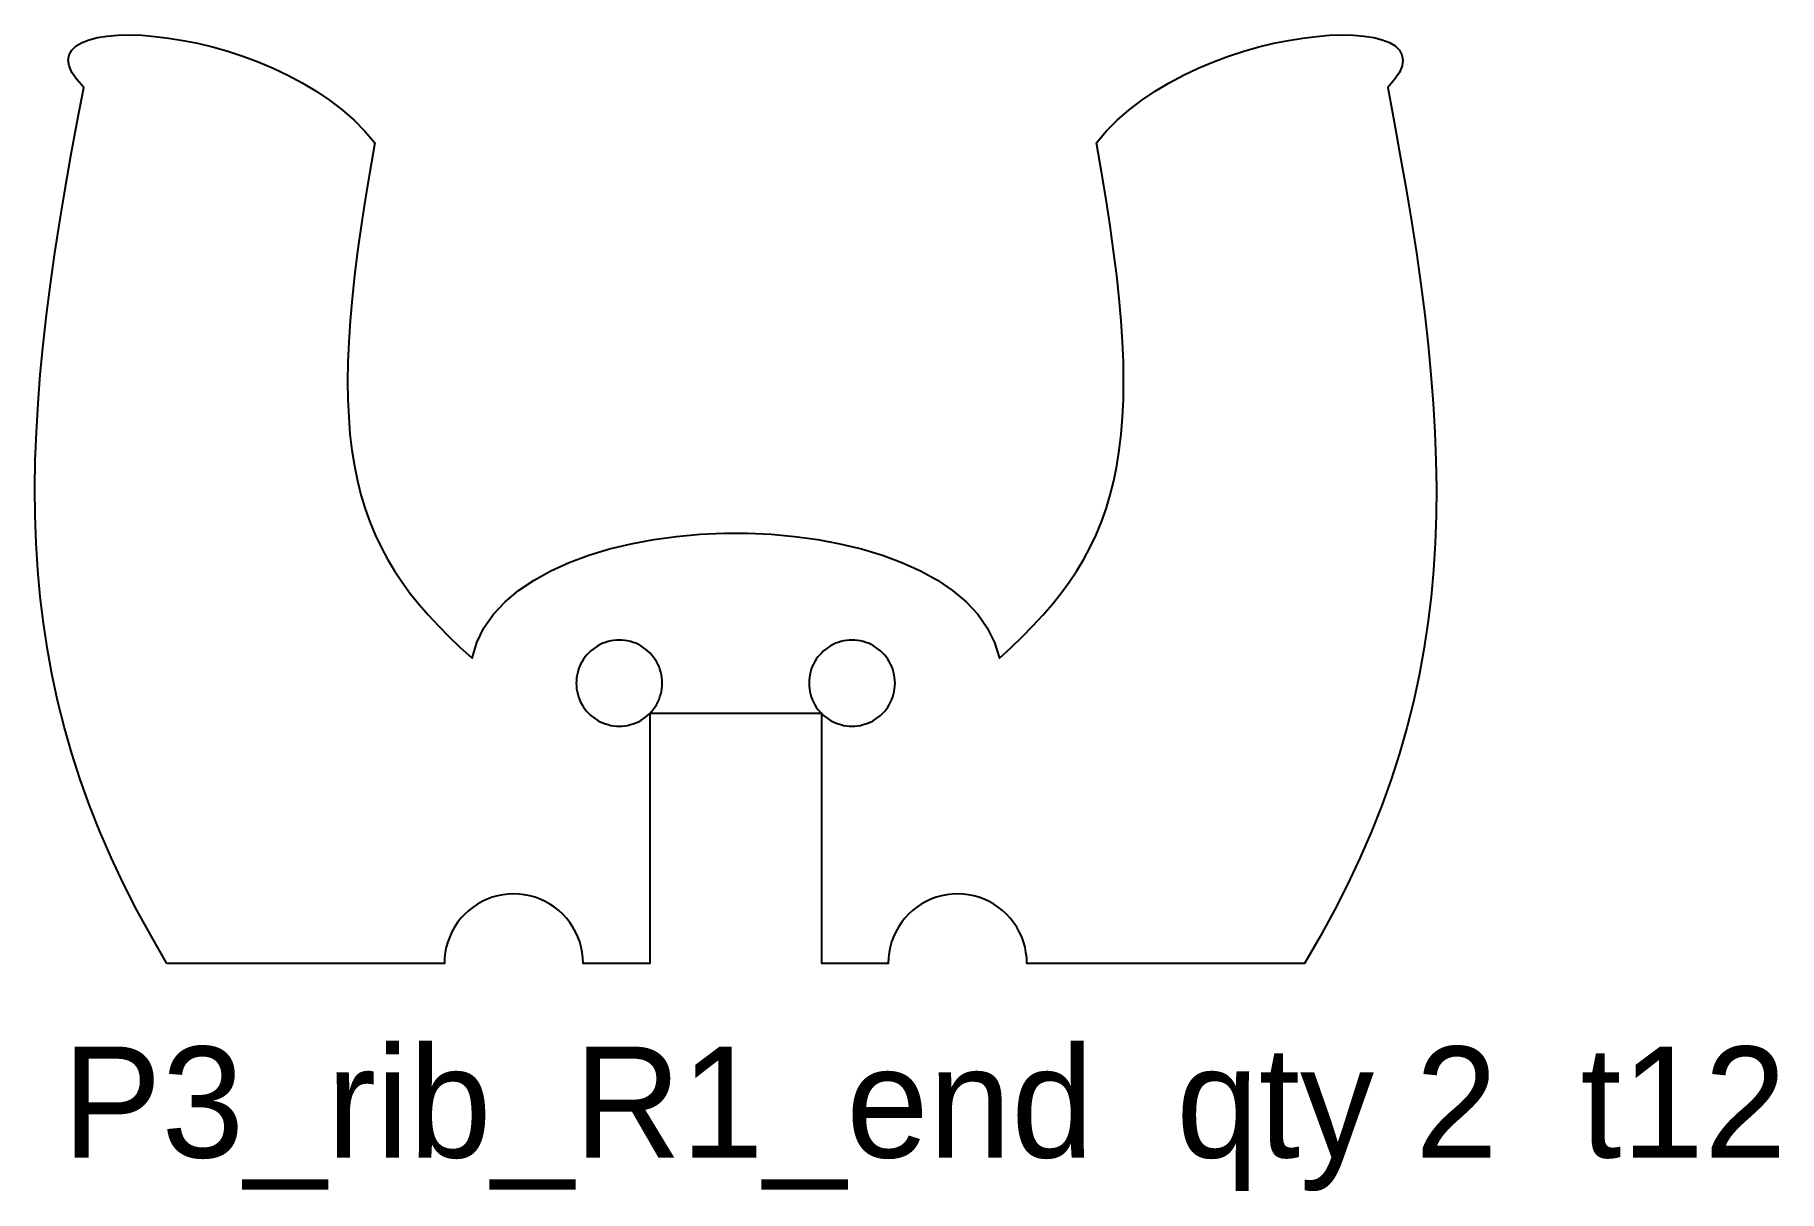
# Model space of a CAD drawing. Header units: millimetres. Extents: x 0 to 126, y -16 to 67.
import ezdxf

# ---------------------------------------------------------------- set-up
doc = ezdxf.new("R2010")
doc.units = ezdxf.units.MM
doc.layers.add('CUT', color=2, linetype='Continuous')
doc.layers.add('LABEL', color=3, linetype='Continuous')

msp = doc.modelspace()

# ---------------------------------------------------------------- linework, layer by layer
at = {"layer": 'CUT'}
for points in [[(9.52, 0), (8.4, 1.93), (7.35, 3.84), (6.39, 5.74), (5.5, 7.62), (4.69, 9.5), (3.94, 11.37), (3.27, 13.24), (2.67, 15.11), (2.13, 16.98), (1.66, 18.85), (1.25, 20.73), (0.9, 22.61), (0.61, 24.51), (0.38, 26.42), (0.21, 28.34), (0.09, 30.28), (0.02, 32.25), (0, 34.23), (0.03, 36.24), (0.11, 38.27), (0.23, 40.34), (0.39, 42.43), (0.6, 44.57), (0.84, 46.73), (1.13, 48.94), (1.45, 51.19), (1.8, 53.48), (2.19, 55.81), (2.6, 58.2), (3.05, 60.63), (3.52, 63.12), (3.02, 63.68), (2.67, 64.2), (2.47, 64.67), (2.41, 65.09), (2.48, 65.48), (2.67, 65.81), (2.98, 66.11), (3.4, 66.35), (3.91, 66.55), (4.52, 66.71), (5.21, 66.82), (5.97, 66.89), (6.81, 66.9), (7.7, 66.88), (8.65, 66.8), (9.64, 66.68), (10.67, 66.51), (11.73, 66.3), (12.81, 66.04), (13.9, 65.73), (14.99, 65.37), (16.09, 64.96), (17.17, 64.51), (18.23, 64.01), (19.27, 63.46), (20.28, 62.86), (21.24, 62.21), (22.15, 61.51), (23.01, 60.77), (23.8, 59.97), (24.52, 59.12), (24.15, 57.04), (23.82, 55.05), (23.52, 53.14), (23.27, 51.32), (23.05, 49.57), (22.88, 47.91), (22.74, 46.31), (22.64, 44.79), (22.57, 43.34), (22.55, 41.95), (22.57, 40.62), (22.63, 39.35), (22.72, 38.13), (22.86, 36.97), (23.04, 35.85), (23.26, 34.78), (23.51, 33.75), (23.81, 32.76), (24.15, 31.81), (24.54, 30.89), (24.96, 30), (25.42, 29.13), (25.93, 28.29), (26.48, 27.47), (27.07, 26.66), (27.7, 25.87), (28.38, 25.09), (29.1, 24.31), (29.86, 23.54), (30.67, 22.77), (31.52, 22), (31.86, 23.12), (32.38, 24.17), (33.07, 25.15), (33.9, 26.05), (34.88, 26.87), (35.99, 27.62), (37.21, 28.29), (38.53, 28.89), (39.94, 29.42), (41.44, 29.87), (43, 30.24), (44.62, 30.54), (46.27, 30.77), (47.96, 30.92), (49.67, 30.99), (51.38, 30.99), (53.09, 30.92), (54.78, 30.77), (56.44, 30.54), (58.05, 30.24), (59.61, 29.87), (61.11, 29.42), (62.52, 28.89), (63.85, 28.29), (65.07, 27.62), (66.17, 26.87), (67.15, 26.05), (67.99, 25.15), (68.67, 24.17), (69.19, 23.12), (69.54, 22), (70.38, 22.77), (71.19, 23.54), (71.95, 24.31), (72.67, 25.09), (73.35, 25.87), (73.98, 26.66), (74.57, 27.47), (75.12, 28.29), (75.63, 29.13), (76.09, 30), (76.52, 30.89), (76.9, 31.81), (77.24, 32.76), (77.54, 33.75), (77.8, 34.78), (78.01, 35.85), (78.19, 36.97), (78.33, 38.13), (78.43, 39.35), (78.48, 40.62), (78.5, 41.95), (78.48, 43.34), (78.42, 44.79), (78.32, 46.31), (78.18, 47.91), (78, 49.57), (77.78, 51.32), (77.53, 53.14), (77.23, 55.05), (76.9, 57.04), (76.54, 59.12), (77.25, 59.97), (78.04, 60.77), (78.9, 61.51), (79.81, 62.21), (80.77, 62.86), (81.78, 63.46), (82.82, 64.01), (83.88, 64.51), (84.97, 64.96), (86.06, 65.37), (87.16, 65.73), (88.25, 66.04), (89.32, 66.3), (90.38, 66.51), (91.41, 66.68), (92.4, 66.8), (93.35, 66.88), (94.24, 66.9), (95.08, 66.89), (95.84, 66.82), (96.53, 66.71), (97.14, 66.55), (97.66, 66.35), (98.07, 66.11), (98.38, 65.81), (98.57, 65.48), (98.64, 65.09), (98.58, 64.67), (98.38, 64.2), (98.04, 63.68), (97.54, 63.12), (98.01, 60.63), (98.45, 58.2), (98.87, 55.81), (99.25, 53.48), (99.61, 51.19), (99.92, 48.94), (100.21, 46.73), (100.45, 44.57), (100.66, 42.43), (100.82, 40.34), (100.95, 38.27), (101.02, 36.24), (101.05, 34.23), (101.03, 32.25), (100.96, 30.28), (100.84, 28.34), (100.67, 26.42), (100.44, 24.51), (100.15, 22.61), (99.8, 20.73), (99.39, 18.85), (98.92, 16.98), (98.38, 15.11), (97.78, 13.24), (97.11, 11.37), (96.37, 9.5), (95.55, 7.62), (94.66, 5.74), (93.7, 3.84), (92.66, 1.93), (91.54, 0), (71.53, 0), (71.51, 0.39), (71.46, 0.78), (71.39, 1.17), (71.28, 1.55), (71.15, 1.91), (70.98, 2.27), (70.79, 2.61), (70.57, 2.94), (70.33, 3.25), (70.06, 3.54), (69.77, 3.8), (69.46, 4.05), (69.14, 4.26), (68.8, 4.46), (68.44, 4.62), (68.07, 4.76), (67.69, 4.86), (67.31, 4.94), (66.92, 4.98), (66.53, 5), (66.13, 4.98), (65.74, 4.94), (65.36, 4.86), (64.98, 4.76), (64.61, 4.62), (64.26, 4.46), (63.91, 4.26), (63.59, 4.05), (63.28, 3.8), (62.99, 3.54), (62.72, 3.25), (62.48, 2.94), (62.26, 2.61), (62.07, 2.27), (61.91, 1.91), (61.77, 1.55), (61.66, 1.17), (61.59, 0.78), (61.54, 0.39), (61.53, 0), (56.73, 0), (56.73, 18), (44.33, 18), (44.33, 0), (39.53, 0), (39.51, 0.39), (39.46, 0.78), (39.39, 1.17), (39.28, 1.55), (39.15, 1.91), (38.98, 2.27), (38.79, 2.61), (38.57, 2.94), (38.33, 3.25), (38.06, 3.54), (37.77, 3.8), (37.46, 4.05), (37.14, 4.26), (36.8, 4.46), (36.44, 4.62), (36.07, 4.76), (35.69, 4.86), (35.31, 4.94), (34.92, 4.98), (34.53, 5), (34.13, 4.98), (33.74, 4.94), (33.36, 4.86), (32.98, 4.76), (32.61, 4.62), (32.26, 4.46), (31.91, 4.26), (31.59, 4.05), (31.28, 3.8), (30.99, 3.54), (30.72, 3.25), (30.48, 2.94), (30.26, 2.61), (30.07, 2.27), (29.91, 1.91), (29.77, 1.55), (29.66, 1.17), (29.59, 0.78), (29.54, 0.39), (29.53, 0), (9.52, 0)], [(44.46, 18.15), (44.59, 18.3), (44.71, 18.47), (44.82, 18.64), (44.91, 18.82), (45, 19.01), (45.07, 19.2), (45.13, 19.39), (45.17, 19.59), (45.21, 19.79), (45.23, 19.99), (45.23, 20.19), (45.23, 20.39), (45.21, 20.6), (45.17, 20.8), (45.13, 20.99), (45.07, 21.19), (45, 21.38), (44.91, 21.56), (44.82, 21.74), (44.71, 21.91), (44.59, 22.08), (44.46, 22.24), (44.33, 22.38), (44.18, 22.52), (44.02, 22.65), (43.86, 22.77), (43.68, 22.88), (43.51, 22.97), (43.32, 23.06), (43.13, 23.13), (42.94, 23.19), (42.74, 23.23), (42.54, 23.27), (42.34, 23.29), (42.13, 23.29), (41.93, 23.29), (41.73, 23.27), (41.53, 23.23), (41.33, 23.19), (41.14, 23.13), (40.95, 23.06), (40.76, 22.97), (40.58, 22.88), (40.41, 22.77), (40.25, 22.65), (40.09, 22.52), (39.94, 22.38), (39.8, 22.24), (39.67, 22.08), (39.56, 21.91), (39.45, 21.74), (39.35, 21.56), (39.27, 21.38), (39.2, 21.19), (39.14, 20.99), (39.09, 20.8), (39.06, 20.6), (39.04, 20.39), (39.03, 20.19), (39.04, 19.99), (39.06, 19.79), (39.09, 19.59), (39.14, 19.39), (39.2, 19.2), (39.27, 19.01), (39.35, 18.82), (39.45, 18.64), (39.56, 18.47), (39.67, 18.3), (39.8, 18.15), (39.94, 18), (40.09, 17.86), (40.25, 17.73), (40.41, 17.61), (40.58, 17.51), (40.76, 17.41), (40.95, 17.33), (41.14, 17.26), (41.33, 17.2), (41.53, 17.15), (41.73, 17.12), (41.93, 17.1), (42.13, 17.09), (42.34, 17.1), (42.54, 17.12), (42.74, 17.15), (42.94, 17.2), (43.13, 17.26), (43.32, 17.33), (43.51, 17.41), (43.68, 17.51), (43.86, 17.61), (44.02, 17.73), (44.18, 17.86), (44.33, 18), (44.46, 18.15)], [(61.91, 19.39), (61.96, 19.59), (61.99, 19.79), (62.01, 19.99), (62.02, 20.19), (62.01, 20.39), (61.99, 20.6), (61.96, 20.8), (61.91, 20.99), (61.85, 21.19), (61.78, 21.38), (61.7, 21.56), (61.6, 21.74), (61.5, 21.91), (61.38, 22.08), (61.25, 22.24), (61.11, 22.38), (60.96, 22.52), (60.81, 22.65), (60.64, 22.77), (60.47, 22.88), (60.29, 22.97), (60.1, 23.06), (59.91, 23.13), (59.72, 23.19), (59.52, 23.23), (59.32, 23.27), (59.12, 23.29), (58.92, 23.29), (58.72, 23.29), (58.51, 23.27), (58.31, 23.23), (58.12, 23.19), (57.92, 23.13), (57.73, 23.06), (57.55, 22.97), (57.37, 22.88), (57.2, 22.77), (57.03, 22.65), (56.87, 22.52), (56.73, 22.38), (56.59, 22.24), (56.46, 22.08), (56.34, 21.91), (56.23, 21.74), (56.14, 21.56), (56.05, 21.38), (55.98, 21.19), (55.92, 20.99), (55.88, 20.8), (55.84, 20.6), (55.82, 20.39), (55.82, 20.19), (55.82, 19.99), (55.84, 19.79), (55.88, 19.59), (55.92, 19.39), (55.98, 19.2), (56.05, 19.01), (56.14, 18.82), (56.23, 18.64), (56.34, 18.47), (56.46, 18.3), (56.59, 18.15), (56.73, 18), (56.87, 17.86), (57.03, 17.73), (57.2, 17.61), (57.37, 17.51), (57.55, 17.41), (57.73, 17.33), (57.92, 17.26), (58.12, 17.2), (58.31, 17.15), (58.51, 17.12), (58.72, 17.1), (58.92, 17.09), (59.12, 17.1), (59.32, 17.12), (59.52, 17.15), (59.72, 17.2), (59.91, 17.26), (60.1, 17.33), (60.29, 17.41), (60.47, 17.51), (60.64, 17.61), (60.81, 17.73), (60.96, 17.86), (61.11, 18), (61.25, 18.15), (61.38, 18.3), (61.5, 18.47), (61.6, 18.64), (61.7, 18.82), (61.78, 19.01), (61.85, 19.2), (61.91, 19.39)]]:
    msp.add_lwpolyline(points, close=True, dxfattribs=at)

# ---------------------------------------------------------------- texts
at = {"layer": 'LABEL'}
msp.add_text('P3_rib_R1_end  qty 2  t12', height=8, dxfattribs=at).set_placement((2, -14))

doc.saveas('drawing.dxf')
